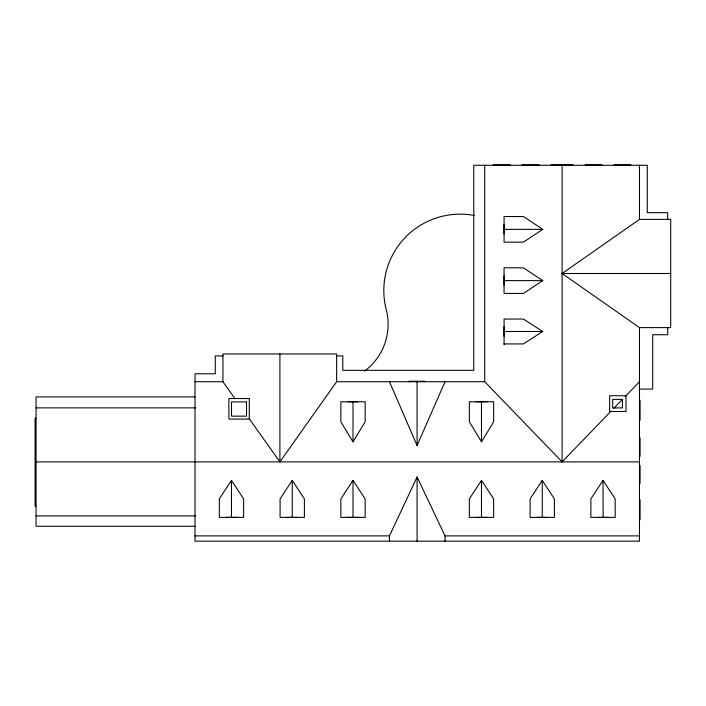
<?xml version="1.0" encoding="UTF-8"?>
<svg xmlns="http://www.w3.org/2000/svg" width="706" height="706" viewBox="0 0 706 706"><rect width="100%" height="100%" fill="white"/><g stroke="black" fill="none" stroke-linecap="round" stroke-linejoin="round"><path stroke-width="1.06" d="M389.465 381.725L417.078 445.548L445.027 381.725M389.465 541.175L389.465 535.889L417.078 476.965L445.027 535.889L445.027 541.175M353.009 441.841L365.161 421.809L365.161 401.767L340.857 401.767L340.857 421.809L353.009 441.841L353.026 401.467M481.483 441.841L493.635 421.809L493.635 401.767L469.331 401.767L469.331 421.809L481.483 441.841L481.483 401.767M231.471 480.38L219.319 498.886L219.319 517.383L243.623 517.383L243.623 498.886L231.471 480.38L231.471 517.383M292.24 480.38L280.088 498.886L280.088 517.383L304.392 517.383L304.392 498.886L292.24 480.38L292.24 517.383M353.009 480.38L340.857 498.886L340.857 517.383L365.161 517.383L365.161 498.886L353.009 480.38L353.009 517.383M481.483 480.38L469.331 498.886L469.331 517.383L493.635 517.383L493.635 498.886L481.483 480.38L481.483 517.383M542.252 480.38L530.1 498.886L530.1 517.383L554.404 517.383L554.404 498.886L542.252 480.38L542.252 517.383M603.021 480.38L590.86 498.886L590.86 517.383L615.173 517.383L615.173 498.886L603.021 480.38L603.118 517.683M249.297 418.808L279.903 461.883L336.638 381.725L336.638 353.962L222.946 353.962L222.946 381.725L234.886 398.528M484.722 165.275L484.722 381.725L562.1 461.883L610.866 411.369M613.911 408.209L622.26 399.57M625.251 396.463L639.477 381.725M562.1 273.504L639.477 219.389L670.7 219.389L670.7 327.61L639.477 327.61L562.1 273.504L670.7 273.504M542.755 229.344L523.411 242.158L504.066 242.158L504.066 216.53L523.411 216.53L542.755 229.344L504.066 229.344M542.755 280.609L523.411 293.422L504.066 293.422L504.066 267.795L523.411 267.795L542.755 280.609L504.066 280.609M504.066 344.722L504.066 319.05L523.411 319.05L542.755 331.493L523.411 343.928L504.066 343.928M504.066 224.437L504.066 233.81M504.066 275.834L504.066 285.206M504.066 326.604L504.066 336.33M504.066 331.493L542.755 331.493M222.946 355.912L215.295 355.912L215.295 373.774L195.015 373.774L195.015 541.175L639.477 541.175L639.477 327.61M336.638 355.912L342.789 355.912L342.789 370.323L473.761 370.323L473.761 165.275L647.287 165.275L647.287 212.674L667.699 212.674L667.699 219.389M195.015 381.725L222.946 381.725M336.638 381.725L484.722 381.725M639.477 389.085L652.688 389.085L652.688 334.732L667.699 334.732L667.699 327.61M195.015 396.904L36.05 396.904L36.05 526.261L195.015 526.261M639.477 400.24L640.077 400.24L640.077 420.211L639.477 420.211M36.05 407.865L195.562 407.865M36.05 418.208L35.3 418.208L35.3 506.167L36.05 506.167M35.3 418.614L35.3 505.823M639.477 437.844L640.077 437.844L640.077 456.27L639.477 456.27M36.05 461.883L639.477 461.883M639.477 465.607L640.077 465.607L640.077 483.257L639.477 483.257M639.477 499.777L640.077 499.777L640.077 519.731L639.477 519.731M36.05 515.901L195.562 515.901M195.015 535.889L389.465 535.889M445.027 535.889L639.477 535.889M639.477 165.275L639.477 219.389M630.776 165.275L630.776 164.825L614.123 164.825L614.123 165.275M607.76 517.383L598.017 517.383M601.803 165.275L601.803 164.825L585.212 164.825L585.212 165.275M572.99 165.275L572.99 164.825L550.998 164.825L550.998 165.275M562.1 165.275L562.1 461.883M547.424 517.383L537.187 517.383M539.049 165.275L539.049 164.825L522.087 164.825L522.087 165.275M510.103 165.275L510.103 164.825L493.282 164.825L493.282 165.275M487.105 401.767L475.694 401.767M486.796 517.383L475.835 517.383M424.597 381.725L424.597 381.275L409.136 381.275L409.136 381.725M423.556 381.275L423.556 381.725M417.528 381.275L417.528 381.725M417.078 381.725L417.078 445.548M417.078 476.965L417.078 541.175M416.275 381.275L416.275 381.725M359.116 517.383L346.672 517.383M358.057 401.767L347.758 401.767M297.985 517.383L286.433 517.383M279.903 353.962L279.903 461.883M237.295 517.383L225.646 517.383M474.538 215.542A76.327 76.327 0 0 0 386.244 309.625A58.377 58.377 0 0 1 364.517 371.118M626.01 395.739L609.649 395.739L609.649 411.501L626.01 411.501L626.01 395.739M249.297 398.528L228.885 398.528L228.885 419.09L249.297 419.09L249.297 398.528M622.436 399.384L612.676 399.384L612.676 407.936L622.436 407.936L622.436 399.384M246.526 401.89L231.515 401.89L231.515 416.152L246.526 416.152L246.526 401.89M410.045 381.725L410.071 381.275L410.018 381.725"/></g></svg>
